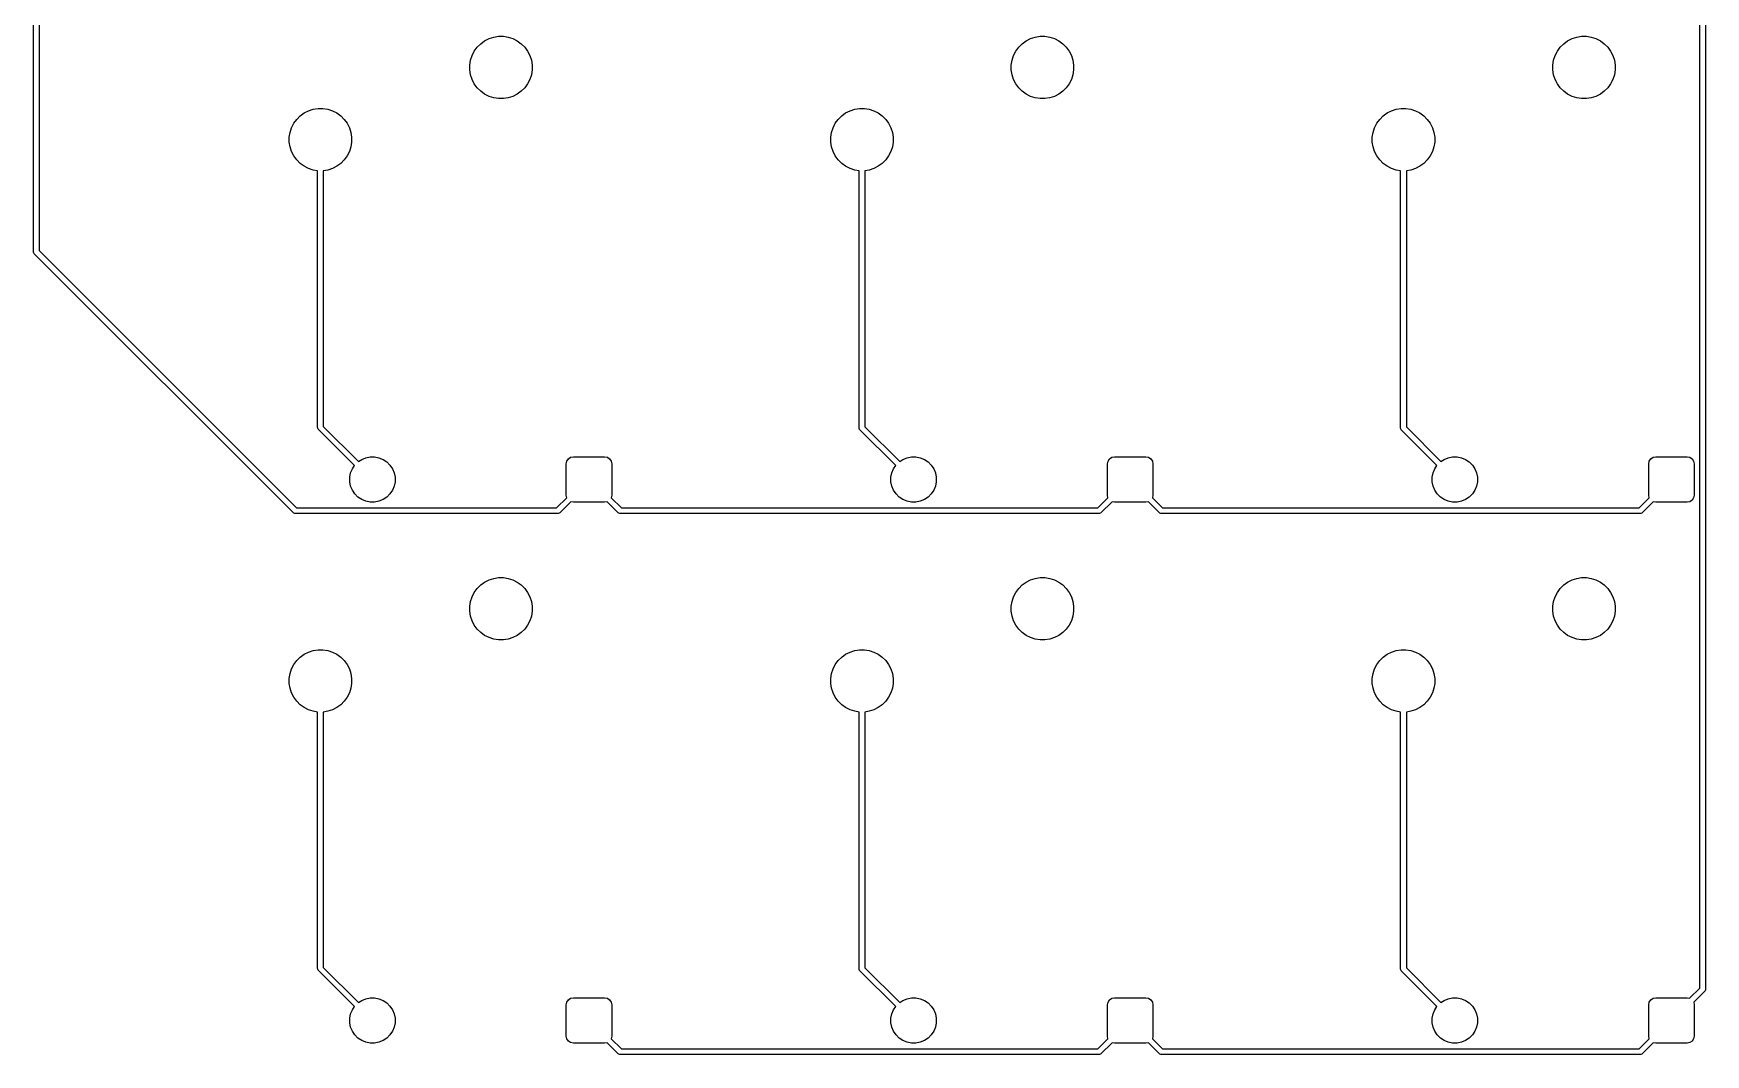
# Model space of a CAD drawing. Header units: millimetres. Extents: x 0.7 to 59.5, y -97.4 to -3.9.
# Drawn here: x 0.7 to 59.5, y -97.4 to -61.4 of the extents above; entities that cross this region are included whole.
import ezdxf

# ---------------------------------------------------------------- set-up
doc = ezdxf.new("R2010")
doc.units = ezdxf.units.MM
doc.layers.add('B.Cu', color=153, linetype='CONTINUOUS', true_color=0x4d7fc4)

msp = doc.modelspace()

# ---------------------------------------------------------------- linework, layer by layer
at = {"layer": 'B.Cu', "linetype": 'CONTINUOUS'}
for p, q in [((0.692, -69.104), (0.692, -12.784)), ((0.892, -12.825421), (0.892, -69.062578)), ((59.316, -95.018578), (59.316, -38.300678)), ((59.516, -38.259256), (59.516, -95.06)), ((16.425273, -61.782755), (16.564918, -61.681298)), ((16.564918, -61.681298), (16.718714, -61.602935)), ((16.718714, -61.602935), (16.882876, -61.549595)), ((16.882876, -61.549595), (17.053361, -61.522593)), ((17.053361, -61.522593), (17.225971, -61.522593)), ((17.225971, -61.522593), (17.396456, -61.549595)), ((17.396456, -61.549595), (17.560618, -61.602935)), ((17.560618, -61.602935), (17.714414, -61.681298)), ((17.714414, -61.681298), (17.854059, -61.782755)), ((35.475273, -61.782755), (35.614918, -61.681298)), ((35.614918, -61.681298), (35.768714, -61.602935)), ((35.768714, -61.602935), (35.932876, -61.549595)), ((35.932876, -61.549595), (36.103361, -61.522593)), ((36.103361, -61.522593), (36.275971, -61.522593)), ((36.275971, -61.522593), (36.446456, -61.549595)), ((36.446456, -61.549595), (36.610618, -61.602935)), ((36.610618, -61.602935), (36.764414, -61.681298)), ((36.764414, -61.681298), (36.904059, -61.782755)), ((54.525273, -61.782755), (54.664918, -61.681298)), ((54.664918, -61.681298), (54.818714, -61.602935)), ((54.818714, -61.602935), (54.982876, -61.549595)), ((54.982876, -61.549595), (55.153361, -61.522593)), ((55.153361, -61.522593), (55.325971, -61.522593)), ((55.325971, -61.522593), (55.496456, -61.549595)), ((55.496456, -61.549595), (55.660618, -61.602935)), ((55.660618, -61.602935), (55.814414, -61.681298)), ((55.814414, -61.681298), (55.954059, -61.782755)), ((16.070059, -62.362412), (16.123399, -62.19825)), ((16.123399, -62.19825), (16.201762, -62.044454)), ((16.201762, -62.044454), (16.303219, -61.904809)), ((16.303219, -61.904809), (16.425273, -61.782755)), ((17.854059, -61.782755), (17.976113, -61.904809)), ((17.976113, -61.904809), (18.07757, -62.044454)), ((18.07757, -62.044454), (18.155933, -62.19825)), ((18.155933, -62.19825), (18.209273, -62.362412)), ((35.120059, -62.362412), (35.173399, -62.19825)), ((35.173399, -62.19825), (35.251762, -62.044454)), ((35.251762, -62.044454), (35.353219, -61.904809)), ((35.353219, -61.904809), (35.475273, -61.782755)), ((36.904059, -61.782755), (37.026113, -61.904809)), ((37.026113, -61.904809), (37.12757, -62.044454)), ((37.12757, -62.044454), (37.205933, -62.19825)), ((37.205933, -62.19825), (37.259273, -62.362412)), ((54.170059, -62.362412), (54.223399, -62.19825)), ((54.223399, -62.19825), (54.301762, -62.044454)), ((54.301762, -62.044454), (54.403219, -61.904809)), ((54.403219, -61.904809), (54.525273, -61.782755)), ((55.954059, -61.782755), (56.076113, -61.904809)), ((56.076113, -61.904809), (56.17757, -62.044454)), ((56.17757, -62.044454), (56.255933, -62.19825)), ((56.255933, -62.19825), (56.309273, -62.362412)), ((16.043057, -62.532897), (16.070059, -62.362412)), ((16.043057, -62.705507), (16.043057, -62.532897)), ((16.070059, -62.875992), (16.043057, -62.705507)), ((16.123399, -63.040154), (16.070059, -62.875992)), ((18.209273, -62.875992), (18.155933, -63.040154)), ((18.209273, -62.362412), (18.236275, -62.532897)), ((18.236275, -62.705507), (18.209273, -62.875992)), ((18.236275, -62.532897), (18.236275, -62.705507)), ((35.093057, -62.532897), (35.120059, -62.362412)), ((35.093057, -62.705507), (35.093057, -62.532897)), ((35.120059, -62.875992), (35.093057, -62.705507)), ((35.173399, -63.040154), (35.120059, -62.875992)), ((37.259273, -62.875992), (37.205933, -63.040154)), ((37.259273, -62.362412), (37.286275, -62.532897)), ((37.286275, -62.705507), (37.259273, -62.875992)), ((37.286275, -62.532897), (37.286275, -62.705507)), ((54.143057, -62.532897), (54.170059, -62.362412)), ((54.143057, -62.705507), (54.143057, -62.532897)), ((54.170059, -62.875992), (54.143057, -62.705507)), ((54.223399, -63.040154), (54.170059, -62.875992)), ((56.309273, -62.875992), (56.255933, -63.040154)), ((56.309273, -62.362412), (56.336275, -62.532897)), ((56.336275, -62.705507), (56.309273, -62.875992)), ((56.336275, -62.532897), (56.336275, -62.705507)), ((16.201762, -63.19395), (16.123399, -63.040154)), ((16.303219, -63.333595), (16.201762, -63.19395)), ((16.425273, -63.455649), (16.303219, -63.333595)), ((16.564918, -63.557106), (16.425273, -63.455649)), ((17.854059, -63.455649), (17.714414, -63.557106)), ((17.976113, -63.333595), (17.854059, -63.455649)), ((18.07757, -63.19395), (17.976113, -63.333595)), ((18.155933, -63.040154), (18.07757, -63.19395)), ((35.251762, -63.19395), (35.173399, -63.040154)), ((35.353219, -63.333595), (35.251762, -63.19395)), ((35.475273, -63.455649), (35.353219, -63.333595)), ((35.614918, -63.557106), (35.475273, -63.455649)), ((36.904059, -63.455649), (36.764414, -63.557106)), ((37.026113, -63.333595), (36.904059, -63.455649)), ((37.12757, -63.19395), (37.026113, -63.333595)), ((37.205933, -63.040154), (37.12757, -63.19395)), ((54.301762, -63.19395), (54.223399, -63.040154)), ((54.403219, -63.333595), (54.301762, -63.19395)), ((54.525273, -63.455649), (54.403219, -63.333595)), ((54.664918, -63.557106), (54.525273, -63.455649)), ((55.954059, -63.455649), (55.814414, -63.557106)), ((56.076113, -63.333595), (55.954059, -63.455649)), ((56.17757, -63.19395), (56.076113, -63.333595)), ((56.255933, -63.040154), (56.17757, -63.19395)), ((10.368714, -64.142935), (10.532876, -64.089595)), ((10.532876, -64.089595), (10.703361, -64.062593)), ((10.703361, -64.062593), (10.875971, -64.062593)), ((10.875971, -64.062593), (11.046456, -64.089595)), ((11.046456, -64.089595), (11.210618, -64.142935)), ((16.718714, -63.635469), (16.564918, -63.557106)), ((16.882876, -63.688809), (16.718714, -63.635469)), ((17.053361, -63.715811), (16.882876, -63.688809)), ((17.225971, -63.715811), (17.053361, -63.715811)), ((17.396456, -63.688809), (17.225971, -63.715811)), ((17.560618, -63.635469), (17.396456, -63.688809)), ((17.714414, -63.557106), (17.560618, -63.635469)), ((29.418714, -64.142935), (29.582876, -64.089595)), ((29.582876, -64.089595), (29.753361, -64.062593)), ((29.753361, -64.062593), (29.925971, -64.062593)), ((29.925971, -64.062593), (30.096456, -64.089595)), ((30.096456, -64.089595), (30.260618, -64.142935)), ((35.768714, -63.635469), (35.614918, -63.557106)), ((35.932876, -63.688809), (35.768714, -63.635469)), ((36.103361, -63.715811), (35.932876, -63.688809)), ((36.275971, -63.715811), (36.103361, -63.715811)), ((36.446456, -63.688809), (36.275971, -63.715811)), ((36.610618, -63.635469), (36.446456, -63.688809)), ((36.764414, -63.557106), (36.610618, -63.635469)), ((48.468714, -64.142935), (48.632876, -64.089595)), ((48.632876, -64.089595), (48.803361, -64.062593)), ((48.803361, -64.062593), (48.975971, -64.062593)), ((48.975971, -64.062593), (49.146456, -64.089595)), ((49.146456, -64.089595), (49.310618, -64.142935)), ((54.818714, -63.635469), (54.664918, -63.557106)), ((54.982876, -63.688809), (54.818714, -63.635469)), ((55.153361, -63.715811), (54.982876, -63.688809)), ((55.325971, -63.715811), (55.153361, -63.715811)), ((55.496456, -63.688809), (55.325971, -63.715811)), ((55.660618, -63.635469), (55.496456, -63.688809)), ((55.814414, -63.557106), (55.660618, -63.635469)), ((9.773399, -64.73825), (9.851762, -64.584454)), ((9.851762, -64.584454), (9.953219, -64.444809)), ((9.953219, -64.444809), (10.075273, -64.322755)), ((10.075273, -64.322755), (10.214918, -64.221298)), ((10.214918, -64.221298), (10.368714, -64.142935)), ((11.210618, -64.142935), (11.364414, -64.221298)), ((11.364414, -64.221298), (11.504059, -64.322755)), ((11.504059, -64.322755), (11.626113, -64.444809)), ((11.626113, -64.444809), (11.72757, -64.584454)), ((11.72757, -64.584454), (11.805933, -64.73825)), ((28.823399, -64.73825), (28.901762, -64.584454)), ((28.901762, -64.584454), (29.003219, -64.444809)), ((29.003219, -64.444809), (29.125273, -64.322755)), ((29.125273, -64.322755), (29.264918, -64.221298)), ((29.264918, -64.221298), (29.418714, -64.142935)), ((30.260618, -64.142935), (30.414414, -64.221298)), ((30.414414, -64.221298), (30.554059, -64.322755)), ((30.554059, -64.322755), (30.676113, -64.444809)), ((30.676113, -64.444809), (30.77757, -64.584454)), ((30.77757, -64.584454), (30.855933, -64.73825)), ((47.873399, -64.73825), (47.951762, -64.584454)), ((47.951762, -64.584454), (48.053219, -64.444809)), ((48.053219, -64.444809), (48.175273, -64.322755)), ((48.175273, -64.322755), (48.314918, -64.221298)), ((48.314918, -64.221298), (48.468714, -64.142935)), ((49.310618, -64.142935), (49.464414, -64.221298)), ((49.464414, -64.221298), (49.604059, -64.322755)), ((49.604059, -64.322755), (49.726113, -64.444809)), ((49.726113, -64.444809), (49.82757, -64.584454)), ((49.82757, -64.584454), (49.905933, -64.73825)), ((9.693057, -65.072897), (9.720059, -64.902412)), ((9.693057, -65.245507), (9.693057, -65.072897)), ((9.720059, -65.415992), (9.693057, -65.245507)), ((9.720059, -64.902412), (9.773399, -64.73825)), ((11.805933, -64.73825), (11.859273, -64.902412)), ((11.859273, -64.902412), (11.886275, -65.072897)), ((11.886275, -65.245507), (11.859273, -65.415992)), ((11.886275, -65.072897), (11.886275, -65.245507)), ((28.743057, -65.072897), (28.770059, -64.902412)), ((28.743057, -65.245507), (28.743057, -65.072897)), ((28.770059, -65.415992), (28.743057, -65.245507)), ((28.770059, -64.902412), (28.823399, -64.73825)), ((30.855933, -64.73825), (30.909273, -64.902412)), ((30.909273, -64.902412), (30.936275, -65.072897)), ((30.936275, -65.245507), (30.909273, -65.415992)), ((30.936275, -65.072897), (30.936275, -65.245507)), ((47.793057, -65.072897), (47.820059, -64.902412)), ((47.793057, -65.245507), (47.793057, -65.072897)), ((47.820059, -65.415992), (47.793057, -65.245507)), ((47.820059, -64.902412), (47.873399, -64.73825)), ((49.905933, -64.73825), (49.959273, -64.902412)), ((49.959273, -64.902412), (49.986275, -65.072897)), ((49.986275, -65.245507), (49.959273, -65.415992)), ((49.986275, -65.072897), (49.986275, -65.245507)), ((9.773399, -65.580154), (9.720059, -65.415992)), ((9.851762, -65.73395), (9.773399, -65.580154)), ((9.953219, -65.873595), (9.851762, -65.73395)), ((10.075273, -65.995649), (9.953219, -65.873595)), ((11.626113, -65.873595), (11.504059, -65.995649)), ((11.72757, -65.73395), (11.626113, -65.873595)), ((11.805933, -65.580154), (11.72757, -65.73395)), ((11.859273, -65.415992), (11.805933, -65.580154)), ((28.823399, -65.580154), (28.770059, -65.415992)), ((28.901762, -65.73395), (28.823399, -65.580154)), ((29.003219, -65.873595), (28.901762, -65.73395)), ((29.125273, -65.995649), (29.003219, -65.873595)), ((30.676113, -65.873595), (30.554059, -65.995649)), ((30.77757, -65.73395), (30.676113, -65.873595)), ((30.855933, -65.580154), (30.77757, -65.73395)), ((30.909273, -65.415992), (30.855933, -65.580154)), ((47.873399, -65.580154), (47.820059, -65.415992)), ((47.951762, -65.73395), (47.873399, -65.580154)), ((48.053219, -65.873595), (47.951762, -65.73395)), ((48.175273, -65.995649), (48.053219, -65.873595)), ((49.726113, -65.873595), (49.604059, -65.995649)), ((49.82757, -65.73395), (49.726113, -65.873595)), ((49.905933, -65.580154), (49.82757, -65.73395)), ((49.959273, -65.415992), (49.905933, -65.580154)), ((10.214918, -66.097106), (10.075273, -65.995649)), ((10.368714, -66.175469), (10.214918, -66.097106)), ((10.532876, -66.228809), (10.368714, -66.175469)), ((10.689666, -66.253641), (10.532876, -66.228809)), ((10.689666, -75.293666), (10.689666, -66.253641)), ((11.046456, -66.228809), (10.889666, -66.253641)), ((10.889666, -66.253641), (10.889666, -75.252244)), ((11.210618, -66.175469), (11.046456, -66.228809)), ((11.364414, -66.097106), (11.210618, -66.175469)), ((11.504059, -65.995649), (11.364414, -66.097106)), ((29.264918, -66.097106), (29.125273, -65.995649)), ((29.418714, -66.175469), (29.264918, -66.097106)), ((29.582876, -66.228809), (29.418714, -66.175469)), ((29.739666, -66.253641), (29.582876, -66.228809)), ((29.739666, -75.303666), (29.739666, -66.253641)), ((30.096456, -66.228809), (29.939666, -66.253641)), ((29.939666, -66.253641), (29.939666, -75.262244)), ((30.260618, -66.175469), (30.096456, -66.228809)), ((30.414414, -66.097106), (30.260618, -66.175469)), ((30.554059, -65.995649), (30.414414, -66.097106)), ((48.314918, -66.097106), (48.175273, -65.995649)), ((48.468714, -66.175469), (48.314918, -66.097106)), ((48.632876, -66.228809), (48.468714, -66.175469)), ((48.789666, -66.253641), (48.632876, -66.228809)), ((48.789666, -75.313666), (48.789666, -66.253641)), ((49.146456, -66.228809), (48.989666, -66.253641)), ((48.989666, -66.253641), (48.989666, -75.272244)), ((49.310618, -66.175469), (49.146456, -66.228809)), ((49.464414, -66.097106), (49.310618, -66.175469)), ((49.604059, -65.995649), (49.464414, -66.097106)), ((0.693921, -69.123509), (0.692, -69.104)), ((0.708853, -69.159557), (0.693921, -69.123509)), ((0.721289, -69.174711), (0.708853, -69.159557)), ((9.837289, -78.290711), (0.721289, -69.174711)), ((0.892, -69.062578), (9.949422, -78.12)), ((10.691587, -75.313175), (10.689666, -75.293666)), ((10.889666, -75.252244), (12.126785, -76.489364)), ((29.939666, -75.262244), (31.166785, -76.489363)), ((48.989666, -75.272244), (50.206785, -76.489363)), ((10.706519, -75.349223), (10.691587, -75.313175)), ((10.718955, -75.364377), (10.706519, -75.349223)), ((11.985364, -76.630785), (10.718955, -75.364377)), ((29.741587, -75.323175), (29.739666, -75.303666)), ((29.756519, -75.359223), (29.741587, -75.323175)), ((29.768955, -75.374377), (29.756519, -75.359223)), ((31.025363, -76.630785), (29.768955, -75.374377)), ((48.791587, -75.333175), (48.789666, -75.313666)), ((48.806519, -75.369223), (48.791587, -75.333175)), ((48.818955, -75.384377), (48.806519, -75.369223)), ((50.065363, -76.630785), (48.818955, -75.384377)), ((12.126785, -76.489364), (12.238883, -76.414463)), ((12.238883, -76.414463), (12.383772, -76.354448)), ((12.383772, -76.354448), (12.537586, -76.323852)), ((12.537586, -76.323852), (12.694414, -76.323852)), ((12.694414, -76.323852), (12.848228, -76.354448)), ((12.848228, -76.354448), (12.993117, -76.414463)), ((12.993117, -76.414463), (13.123515, -76.501592)), ((19.45503, -76.474329), (19.509223, -76.393223)), ((19.509223, -76.393223), (19.590329, -76.33903)), ((19.590329, -76.33903), (19.686, -76.32)), ((19.686, -76.32), (20.786, -76.32)), ((20.786, -76.32), (20.881671, -76.33903)), ((20.881671, -76.33903), (20.962777, -76.393223)), ((20.962777, -76.393223), (21.01697, -76.474329)), ((31.166785, -76.489363), (31.278883, -76.414463)), ((31.278883, -76.414463), (31.423772, -76.354448)), ((31.423772, -76.354448), (31.577586, -76.323852)), ((31.577586, -76.323852), (31.734414, -76.323852)), ((31.734414, -76.323852), (31.888228, -76.354448)), ((31.888228, -76.354448), (32.033117, -76.414463)), ((32.033117, -76.414463), (32.163515, -76.501592)), ((38.49503, -76.474329), (38.549223, -76.393223)), ((38.549223, -76.393223), (38.630329, -76.33903)), ((38.630329, -76.33903), (38.726, -76.32)), ((38.726, -76.32), (39.826, -76.32)), ((39.826, -76.32), (39.921671, -76.33903)), ((39.921671, -76.33903), (40.002777, -76.393223)), ((40.002777, -76.393223), (40.05697, -76.474329)), ((50.206785, -76.489363), (50.318883, -76.414463)), ((50.318883, -76.414463), (50.463772, -76.354448)), ((50.463772, -76.354448), (50.617586, -76.323852)), ((50.617586, -76.323852), (50.774414, -76.323852)), ((50.774414, -76.323852), (50.928228, -76.354448)), ((50.928228, -76.354448), (51.073117, -76.414463)), ((51.073117, -76.414463), (51.203515, -76.501592)), ((57.53503, -76.474329), (57.589223, -76.393223)), ((57.589223, -76.393223), (57.670329, -76.33903)), ((57.670329, -76.33903), (57.766, -76.32)), ((57.766, -76.32), (58.866, -76.32)), ((58.866, -76.32), (58.961671, -76.33903)), ((58.961671, -76.33903), (59.042777, -76.393223)), ((59.042777, -76.393223), (59.09697, -76.474329)), ((11.819852, -77.041586), (11.850448, -76.887772)), ((11.819852, -77.198414), (11.819852, -77.041586)), ((11.850448, -76.887772), (11.910463, -76.742883)), ((11.910463, -76.742883), (11.985364, -76.630785)), ((13.123515, -76.501592), (13.234408, -76.612485)), ((13.234408, -76.612485), (13.321537, -76.742883)), ((13.321537, -76.742883), (13.381552, -76.887772)), ((13.381552, -76.887772), (13.412148, -77.041586)), ((13.412148, -77.041586), (13.412148, -77.198414)), ((19.436, -76.57), (19.45503, -76.474329)), ((19.436, -77.67), (19.436, -76.57)), ((21.01697, -76.474329), (21.036, -76.57)), ((21.036, -76.57), (21.036, -77.67)), ((30.859852, -77.041586), (30.890448, -76.887772)), ((30.859852, -77.198414), (30.859852, -77.041586)), ((30.890448, -76.887772), (30.950463, -76.742883)), ((30.950463, -76.742883), (31.025363, -76.630785)), ((32.163515, -76.501592), (32.274408, -76.612485)), ((32.274408, -76.612485), (32.361537, -76.742883)), ((32.361537, -76.742883), (32.421552, -76.887772)), ((32.421552, -76.887772), (32.452148, -77.041586)), ((32.452148, -77.041586), (32.452148, -77.198414)), ((38.476, -76.57), (38.49503, -76.474329)), ((38.476, -77.67), (38.476, -76.57)), ((40.05697, -76.474329), (40.076, -76.57)), ((40.076, -76.57), (40.076, -77.67)), ((49.899852, -77.041586), (49.930448, -76.887772)), ((49.899852, -77.198414), (49.899852, -77.041586)), ((49.930448, -76.887772), (49.990463, -76.742883)), ((49.990463, -76.742883), (50.065363, -76.630785)), ((51.203515, -76.501592), (51.314408, -76.612485)), ((51.314408, -76.612485), (51.401537, -76.742883)), ((51.401537, -76.742883), (51.461552, -76.887772)), ((51.461552, -76.887772), (51.492148, -77.041586)), ((51.492148, -77.041586), (51.492148, -77.198414)), ((57.516, -76.57), (57.53503, -76.474329)), ((57.516, -77.67), (57.516, -76.57)), ((59.09697, -76.474329), (59.116, -76.57)), ((59.116, -76.57), (59.116, -77.67)), ((11.850448, -77.352228), (11.819852, -77.198414)), ((11.910463, -77.497117), (11.850448, -77.352228)), ((11.997592, -77.627515), (11.910463, -77.497117)), ((12.108485, -77.738408), (11.997592, -77.627515)), ((13.234408, -77.627515), (13.123515, -77.738408)), ((13.321537, -77.497117), (13.234408, -77.627515)), ((13.381552, -77.352228), (13.321537, -77.497117)), ((13.412148, -77.198414), (13.381552, -77.352228)), ((30.890448, -77.352228), (30.859852, -77.198414)), ((30.950463, -77.497117), (30.890448, -77.352228)), ((31.037592, -77.627515), (30.950463, -77.497117)), ((31.148485, -77.738408), (31.037592, -77.627515)), ((32.274408, -77.627515), (32.163515, -77.738408)), ((32.361537, -77.497117), (32.274408, -77.627515)), ((32.421552, -77.352228), (32.361537, -77.497117)), ((32.452148, -77.198414), (32.421552, -77.352228)), ((49.930448, -77.352228), (49.899852, -77.198414)), ((49.990463, -77.497117), (49.930448, -77.352228)), ((50.077592, -77.627515), (49.990463, -77.497117)), ((50.188485, -77.738408), (50.077592, -77.627515)), ((51.314408, -77.627515), (51.203515, -77.738408)), ((51.401537, -77.497117), (51.314408, -77.627515)), ((51.461552, -77.352228), (51.401537, -77.497117)), ((51.492148, -77.198414), (51.461552, -77.352228)), ((9.949422, -78.12), (19.094578, -78.12)), ((12.238883, -77.825537), (12.108485, -77.738408)), ((12.383772, -77.885552), (12.238883, -77.825537)), ((12.537586, -77.916148), (12.383772, -77.885552)), ((12.694414, -77.916148), (12.537586, -77.916148)), ((12.848228, -77.885552), (12.694414, -77.916148)), ((12.993117, -77.825537), (12.848228, -77.885552)), ((13.123515, -77.738408), (12.993117, -77.825537)), ((19.094578, -78.12), (19.454014, -77.760563)), ((19.595436, -77.901985), (19.206711, -78.290711)), ((19.454014, -77.760563), (19.436, -77.67)), ((19.686, -77.92), (19.595436, -77.901985)), ((20.786, -77.92), (19.686, -77.92)), ((20.876563, -77.901985), (20.786, -77.92)), ((21.265289, -78.290711), (20.876563, -77.901985)), ((21.036, -77.67), (21.017985, -77.760563)), ((21.017985, -77.760563), (21.377422, -78.12)), ((21.377422, -78.12), (38.134578, -78.12)), ((31.278883, -77.825537), (31.148485, -77.738408)), ((31.423772, -77.885552), (31.278883, -77.825537)), ((31.577586, -77.916148), (31.423772, -77.885552)), ((31.734414, -77.916148), (31.577586, -77.916148)), ((31.888228, -77.885552), (31.734414, -77.916148)), ((32.033117, -77.825537), (31.888228, -77.885552)), ((32.163515, -77.738408), (32.033117, -77.825537)), ((38.134578, -78.12), (38.494014, -77.760563)), ((38.635436, -77.901985), (38.246711, -78.290711)), ((38.494014, -77.760563), (38.476, -77.67)), ((38.726, -77.92), (38.635436, -77.901985)), ((39.826, -77.92), (38.726, -77.92)), ((39.916563, -77.901985), (39.826, -77.92)), ((40.305289, -78.290711), (39.916563, -77.901985)), ((40.076, -77.67), (40.057985, -77.760563)), ((40.057985, -77.760563), (40.417422, -78.12)), ((40.417422, -78.12), (57.174578, -78.12)), ((50.318883, -77.825537), (50.188485, -77.738408)), ((50.463772, -77.885552), (50.318883, -77.825537)), ((50.617586, -77.916148), (50.463772, -77.885552)), ((50.774414, -77.916148), (50.617586, -77.916148)), ((50.928228, -77.885552), (50.774414, -77.916148)), ((51.073117, -77.825537), (50.928228, -77.885552)), ((51.203515, -77.738408), (51.073117, -77.825537)), ((57.174578, -78.12), (57.534014, -77.760563)), ((57.675436, -77.901985), (57.286711, -78.290711)), ((57.534014, -77.760563), (57.516, -77.67)), ((57.766, -77.92), (57.675436, -77.901985)), ((58.866, -77.92), (57.766, -77.92)), ((58.961671, -77.90097), (58.866, -77.92)), ((59.042777, -77.846777), (58.961671, -77.90097)), ((59.09697, -77.765671), (59.042777, -77.846777)), ((59.116, -77.67), (59.09697, -77.765671)), ((9.852443, -78.303147), (9.837289, -78.290711)), ((9.888491, -78.318079), (9.852443, -78.303147)), ((9.908, -78.32), (9.888491, -78.318079)), ((19.136, -78.32), (9.908, -78.32)), ((19.155509, -78.318079), (19.136, -78.32)), ((19.191557, -78.303147), (19.155509, -78.318079)), ((19.206711, -78.290711), (19.191557, -78.303147)), ((21.280443, -78.303147), (21.265289, -78.290711)), ((21.316491, -78.318079), (21.280443, -78.303147)), ((21.336, -78.32), (21.316491, -78.318079)), ((38.176, -78.32), (21.336, -78.32)), ((38.195509, -78.318079), (38.176, -78.32)), ((38.231557, -78.303147), (38.195509, -78.318079)), ((38.246711, -78.290711), (38.231557, -78.303147)), ((40.320443, -78.303147), (40.305289, -78.290711)), ((40.356491, -78.318079), (40.320443, -78.303147)), ((40.376, -78.32), (40.356491, -78.318079)), ((57.216, -78.32), (40.376, -78.32)), ((57.235509, -78.318079), (57.216, -78.32)), ((57.271557, -78.303147), (57.235509, -78.318079)), ((57.286711, -78.290711), (57.271557, -78.303147)), ((16.882876, -80.599595), (17.053361, -80.572593)), ((17.053361, -80.572593), (17.225971, -80.572593)), ((17.225971, -80.572593), (17.396456, -80.599595)), ((35.932876, -80.599595), (36.103361, -80.572593)), ((36.103361, -80.572593), (36.275971, -80.572593)), ((36.275971, -80.572593), (36.446456, -80.599595)), ((54.982876, -80.599595), (55.153361, -80.572593)), ((55.153361, -80.572593), (55.325971, -80.572593)), ((55.325971, -80.572593), (55.496456, -80.599595)), ((16.123399, -81.24825), (16.201762, -81.094454)), ((16.201762, -81.094454), (16.303219, -80.954809)), ((16.303219, -80.954809), (16.425273, -80.832755)), ((16.425273, -80.832755), (16.564918, -80.731298)), ((16.564918, -80.731298), (16.718714, -80.652935)), ((16.718714, -80.652935), (16.882876, -80.599595)), ((17.396456, -80.599595), (17.560618, -80.652935)), ((17.560618, -80.652935), (17.714414, -80.731298)), ((17.714414, -80.731298), (17.854059, -80.832755)), ((17.854059, -80.832755), (17.976113, -80.954809)), ((17.976113, -80.954809), (18.07757, -81.094454)), ((18.07757, -81.094454), (18.155933, -81.24825)), ((35.173399, -81.24825), (35.251762, -81.094454)), ((35.251762, -81.094454), (35.353219, -80.954809)), ((35.353219, -80.954809), (35.475273, -80.832755)), ((35.475273, -80.832755), (35.614918, -80.731298)), ((35.614918, -80.731298), (35.768714, -80.652935)), ((35.768714, -80.652935), (35.932876, -80.599595)), ((36.446456, -80.599595), (36.610618, -80.652935)), ((36.610618, -80.652935), (36.764414, -80.731298)), ((36.764414, -80.731298), (36.904059, -80.832755)), ((36.904059, -80.832755), (37.026113, -80.954809)), ((37.026113, -80.954809), (37.12757, -81.094454)), ((37.12757, -81.094454), (37.205933, -81.24825)), ((54.223399, -81.24825), (54.301762, -81.094454)), ((54.301762, -81.094454), (54.403219, -80.954809)), ((54.403219, -80.954809), (54.525273, -80.832755)), ((54.525273, -80.832755), (54.664918, -80.731298)), ((54.664918, -80.731298), (54.818714, -80.652935)), ((54.818714, -80.652935), (54.982876, -80.599595)), ((55.496456, -80.599595), (55.660618, -80.652935)), ((55.660618, -80.652935), (55.814414, -80.731298)), ((55.814414, -80.731298), (55.954059, -80.832755)), ((55.954059, -80.832755), (56.076113, -80.954809)), ((56.076113, -80.954809), (56.17757, -81.094454)), ((56.17757, -81.094454), (56.255933, -81.24825)), ((16.043057, -81.582897), (16.070059, -81.412412)), ((16.043057, -81.755507), (16.043057, -81.582897)), ((16.070059, -81.925992), (16.043057, -81.755507)), ((16.070059, -81.412412), (16.123399, -81.24825)), ((18.155933, -81.24825), (18.209273, -81.412412)), ((18.209273, -81.412412), (18.236275, -81.582897)), ((18.236275, -81.755507), (18.209273, -81.925992)), ((18.236275, -81.582897), (18.236275, -81.755507)), ((35.093057, -81.582897), (35.120059, -81.412412)), ((35.093057, -81.755507), (35.093057, -81.582897)), ((35.120059, -81.925992), (35.093057, -81.755507)), ((35.120059, -81.412412), (35.173399, -81.24825)), ((37.205933, -81.24825), (37.259273, -81.412412)), ((37.259273, -81.412412), (37.286275, -81.582897)), ((37.286275, -81.755507), (37.259273, -81.925992)), ((37.286275, -81.582897), (37.286275, -81.755507)), ((54.143057, -81.582897), (54.170059, -81.412412)), ((54.143057, -81.755507), (54.143057, -81.582897)), ((54.170059, -81.925992), (54.143057, -81.755507)), ((54.170059, -81.412412), (54.223399, -81.24825)), ((56.255933, -81.24825), (56.309273, -81.412412)), ((56.309273, -81.412412), (56.336275, -81.582897)), ((56.336275, -81.755507), (56.309273, -81.925992)), ((56.336275, -81.582897), (56.336275, -81.755507)), ((16.123399, -82.090154), (16.070059, -81.925992)), ((16.201762, -82.24395), (16.123399, -82.090154)), ((16.303219, -82.383595), (16.201762, -82.24395)), ((18.07757, -82.24395), (17.976113, -82.383595)), ((18.155933, -82.090154), (18.07757, -82.24395)), ((18.209273, -81.925992), (18.155933, -82.090154)), ((35.173399, -82.090154), (35.120059, -81.925992)), ((35.251762, -82.24395), (35.173399, -82.090154)), ((35.353219, -82.383595), (35.251762, -82.24395)), ((37.12757, -82.24395), (37.026113, -82.383595)), ((37.205933, -82.090154), (37.12757, -82.24395)), ((37.259273, -81.925992), (37.205933, -82.090154)), ((54.223399, -82.090154), (54.170059, -81.925992)), ((54.301762, -82.24395), (54.223399, -82.090154)), ((54.403219, -82.383595), (54.301762, -82.24395)), ((56.17757, -82.24395), (56.076113, -82.383595)), ((56.255933, -82.090154), (56.17757, -82.24395)), ((56.309273, -81.925992), (56.255933, -82.090154)), ((16.425273, -82.505649), (16.303219, -82.383595)), ((16.564918, -82.607106), (16.425273, -82.505649)), ((16.718714, -82.685469), (16.564918, -82.607106)), ((16.882876, -82.738809), (16.718714, -82.685469)), ((17.053361, -82.765811), (16.882876, -82.738809)), ((17.225971, -82.765811), (17.053361, -82.765811)), ((17.396456, -82.738809), (17.225971, -82.765811)), ((17.560618, -82.685469), (17.396456, -82.738809)), ((17.714414, -82.607106), (17.560618, -82.685469)), ((17.854059, -82.505649), (17.714414, -82.607106)), ((17.976113, -82.383595), (17.854059, -82.505649)), ((35.475273, -82.505649), (35.353219, -82.383595)), ((35.614918, -82.607106), (35.475273, -82.505649)), ((35.768714, -82.685469), (35.614918, -82.607106)), ((35.932876, -82.738809), (35.768714, -82.685469)), ((36.103361, -82.765811), (35.932876, -82.738809)), ((36.275971, -82.765811), (36.103361, -82.765811)), ((36.446456, -82.738809), (36.275971, -82.765811)), ((36.610618, -82.685469), (36.446456, -82.738809)), ((36.764414, -82.607106), (36.610618, -82.685469)), ((36.904059, -82.505649), (36.764414, -82.607106)), ((37.026113, -82.383595), (36.904059, -82.505649)), ((54.525273, -82.505649), (54.403219, -82.383595)), ((54.664918, -82.607106), (54.525273, -82.505649)), ((54.818714, -82.685469), (54.664918, -82.607106)), ((54.982876, -82.738809), (54.818714, -82.685469)), ((55.153361, -82.765811), (54.982876, -82.738809)), ((55.325971, -82.765811), (55.153361, -82.765811)), ((55.496456, -82.738809), (55.325971, -82.765811)), ((55.660618, -82.685469), (55.496456, -82.738809)), ((55.814414, -82.607106), (55.660618, -82.685469)), ((55.954059, -82.505649), (55.814414, -82.607106)), ((56.076113, -82.383595), (55.954059, -82.505649)), ((9.851762, -83.634454), (9.953219, -83.494809)), ((9.953219, -83.494809), (10.075273, -83.372755)), ((10.075273, -83.372755), (10.214918, -83.271298)), ((10.214918, -83.271298), (10.368714, -83.192935)), ((10.368714, -83.192935), (10.532876, -83.139595)), ((10.532876, -83.139595), (10.703361, -83.112593)), ((10.703361, -83.112593), (10.875971, -83.112593)), ((10.875971, -83.112593), (11.046456, -83.139595)), ((11.046456, -83.139595), (11.210618, -83.192935)), ((11.210618, -83.192935), (11.364414, -83.271298)), ((11.364414, -83.271298), (11.504059, -83.372755)), ((11.504059, -83.372755), (11.626113, -83.494809)), ((11.626113, -83.494809), (11.72757, -83.634454)), ((28.901762, -83.634454), (29.003219, -83.494809)), ((29.003219, -83.494809), (29.125273, -83.372755)), ((29.125273, -83.372755), (29.264918, -83.271298)), ((29.264918, -83.271298), (29.418714, -83.192935)), ((29.418714, -83.192935), (29.582876, -83.139595)), ((29.582876, -83.139595), (29.753361, -83.112593)), ((29.753361, -83.112593), (29.925971, -83.112593)), ((29.925971, -83.112593), (30.096456, -83.139595)), ((30.096456, -83.139595), (30.260618, -83.192935)), ((30.260618, -83.192935), (30.414414, -83.271298)), ((30.414414, -83.271298), (30.554059, -83.372755)), ((30.554059, -83.372755), (30.676113, -83.494809)), ((30.676113, -83.494809), (30.77757, -83.634454)), ((47.951762, -83.634454), (48.053219, -83.494809)), ((48.053219, -83.494809), (48.175273, -83.372755)), ((48.175273, -83.372755), (48.314918, -83.271298)), ((48.314918, -83.271298), (48.468714, -83.192935)), ((48.468714, -83.192935), (48.632876, -83.139595)), ((48.632876, -83.139595), (48.803361, -83.112593)), ((48.803361, -83.112593), (48.975971, -83.112593)), ((48.975971, -83.112593), (49.146456, -83.139595)), ((49.146456, -83.139595), (49.310618, -83.192935)), ((49.310618, -83.192935), (49.464414, -83.271298)), ((49.464414, -83.271298), (49.604059, -83.372755)), ((49.604059, -83.372755), (49.726113, -83.494809)), ((49.726113, -83.494809), (49.82757, -83.634454)), ((9.693057, -84.122897), (9.720059, -83.952412)), ((9.720059, -83.952412), (9.773399, -83.78825)), ((9.773399, -83.78825), (9.851762, -83.634454)), ((11.72757, -83.634454), (11.805933, -83.78825)), ((11.805933, -83.78825), (11.859273, -83.952412)), ((11.859273, -83.952412), (11.886275, -84.122897)), ((28.743057, -84.122897), (28.770059, -83.952412)), ((28.770059, -83.952412), (28.823399, -83.78825)), ((28.823399, -83.78825), (28.901762, -83.634454)), ((30.77757, -83.634454), (30.855933, -83.78825)), ((30.855933, -83.78825), (30.909273, -83.952412)), ((30.909273, -83.952412), (30.936275, -84.122897)), ((47.793057, -84.122897), (47.820059, -83.952412)), ((47.820059, -83.952412), (47.873399, -83.78825)), ((47.873399, -83.78825), (47.951762, -83.634454)), ((49.82757, -83.634454), (49.905933, -83.78825)), ((49.905933, -83.78825), (49.959273, -83.952412)), ((49.959273, -83.952412), (49.986275, -84.122897)), ((9.693057, -84.295507), (9.693057, -84.122897)), ((9.720059, -84.465992), (9.693057, -84.295507)), ((9.773399, -84.630154), (9.720059, -84.465992)), ((9.851762, -84.78395), (9.773399, -84.630154)), ((11.805933, -84.630154), (11.72757, -84.78395)), ((11.859273, -84.465992), (11.805933, -84.630154)), ((11.886275, -84.295507), (11.859273, -84.465992)), ((11.886275, -84.122897), (11.886275, -84.295507)), ((28.743057, -84.295507), (28.743057, -84.122897)), ((28.770059, -84.465992), (28.743057, -84.295507)), ((28.823399, -84.630154), (28.770059, -84.465992)), ((28.901762, -84.78395), (28.823399, -84.630154)), ((30.855933, -84.630154), (30.77757, -84.78395)), ((30.909273, -84.465992), (30.855933, -84.630154)), ((30.936275, -84.295507), (30.909273, -84.465992)), ((30.936275, -84.122897), (30.936275, -84.295507)), ((47.793057, -84.295507), (47.793057, -84.122897)), ((47.820059, -84.465992), (47.793057, -84.295507)), ((47.873399, -84.630154), (47.820059, -84.465992)), ((47.951762, -84.78395), (47.873399, -84.630154)), ((49.905933, -84.630154), (49.82757, -84.78395)), ((49.959273, -84.465992), (49.905933, -84.630154)), ((49.986275, -84.295507), (49.959273, -84.465992)), ((49.986275, -84.122897), (49.986275, -84.295507)), ((9.953219, -84.923595), (9.851762, -84.78395)), ((10.075273, -85.045649), (9.953219, -84.923595)), ((10.214918, -85.147106), (10.075273, -85.045649)), ((10.368714, -85.225469), (10.214918, -85.147106)), ((10.532876, -85.278809), (10.368714, -85.225469)), ((10.689666, -85.303641), (10.532876, -85.278809)), ((11.046456, -85.278809), (10.889666, -85.303641)), ((11.210618, -85.225469), (11.046456, -85.278809)), ((11.364414, -85.147106), (11.210618, -85.225469)), ((11.504059, -85.045649), (11.364414, -85.147106)), ((11.626113, -84.923595), (11.504059, -85.045649)), ((11.72757, -84.78395), (11.626113, -84.923595)), ((29.003219, -84.923595), (28.901762, -84.78395)), ((29.125273, -85.045649), (29.003219, -84.923595)), ((29.264918, -85.147106), (29.125273, -85.045649)), ((29.418714, -85.225469), (29.264918, -85.147106)), ((29.582876, -85.278809), (29.418714, -85.225469)), ((29.739666, -85.303641), (29.582876, -85.278809)), ((30.096456, -85.278809), (29.939666, -85.303641)), ((30.260618, -85.225469), (30.096456, -85.278809)), ((30.414414, -85.147106), (30.260618, -85.225469)), ((30.554059, -85.045649), (30.414414, -85.147106)), ((30.676113, -84.923595), (30.554059, -85.045649)), ((30.77757, -84.78395), (30.676113, -84.923595)), ((48.053219, -84.923595), (47.951762, -84.78395)), ((48.175273, -85.045649), (48.053219, -84.923595)), ((48.314918, -85.147106), (48.175273, -85.045649)), ((48.468714, -85.225469), (48.314918, -85.147106)), ((48.632876, -85.278809), (48.468714, -85.225469)), ((48.789666, -85.303641), (48.632876, -85.278809)), ((49.146456, -85.278809), (48.989666, -85.303641)), ((49.310618, -85.225469), (49.146456, -85.278809)), ((49.464414, -85.147106), (49.310618, -85.225469)), ((49.604059, -85.045649), (49.464414, -85.147106)), ((49.726113, -84.923595), (49.604059, -85.045649)), ((49.82757, -84.78395), (49.726113, -84.923595)), ((10.689666, -94.333666), (10.689666, -85.303641)), ((10.889666, -85.303641), (10.889666, -94.292244)), ((29.739666, -94.343666), (29.739666, -85.303641)), ((29.939666, -85.303641), (29.939666, -94.302244)), ((48.789666, -94.353666), (48.789666, -85.303641)), ((48.989666, -85.303641), (48.989666, -94.312244)), ((10.691587, -94.353175), (10.689666, -94.333666)), ((10.706519, -94.389223), (10.691587, -94.353175)), ((10.718955, -94.404377), (10.706519, -94.389223)), ((11.985364, -95.670785), (10.718955, -94.404377)), ((10.889666, -94.292244), (12.126785, -95.529364)), ((29.741587, -94.363175), (29.739666, -94.343666)), ((29.756519, -94.399223), (29.741587, -94.363175)), ((29.768955, -94.414377), (29.756519, -94.399223)), ((31.025363, -95.670785), (29.768955, -94.414377)), ((29.939666, -94.302244), (31.166785, -95.529363)), ((48.791587, -94.373175), (48.789666, -94.353666)), ((48.806519, -94.409223), (48.791587, -94.373175)), ((48.818955, -94.424377), (48.806519, -94.409223)), ((50.065363, -95.670785), (48.818955, -94.424377)), ((48.989666, -94.312244), (50.206785, -95.529363)), ((58.956563, -95.378014), (59.316, -95.018578)), ((59.486711, -95.130711), (59.097985, -95.519436)), ((59.499147, -95.115557), (59.486711, -95.130711)), ((59.514079, -95.079509), (59.499147, -95.115557)), ((59.516, -95.06), (59.514079, -95.079509)), ((11.850448, -95.927772), (11.910463, -95.782883)), ((11.910463, -95.782883), (11.985364, -95.670785)), ((12.126785, -95.529364), (12.238883, -95.454463)), ((12.238883, -95.454463), (12.383772, -95.394448)), ((12.383772, -95.394448), (12.537586, -95.363852)), ((12.537586, -95.363852), (12.694414, -95.363852)), ((12.694414, -95.363852), (12.848228, -95.394448)), ((12.848228, -95.394448), (12.993117, -95.454463)), ((12.993117, -95.454463), (13.123515, -95.541592)), ((13.123515, -95.541592), (13.234408, -95.652485)), ((13.234408, -95.652485), (13.321537, -95.782883)), ((13.321537, -95.782883), (13.381552, -95.927772)), ((19.436, -95.61), (19.45503, -95.514329)), ((19.436, -96.71), (19.436, -95.61)), ((19.45503, -95.514329), (19.509223, -95.433223)), ((19.509223, -95.433223), (19.590329, -95.37903)), ((19.590329, -95.37903), (19.686, -95.36)), ((19.686, -95.36), (20.786, -95.36)), ((20.786, -95.36), (20.881671, -95.37903)), ((20.881671, -95.37903), (20.962777, -95.433223)), ((20.962777, -95.433223), (21.01697, -95.514329)), ((21.01697, -95.514329), (21.036, -95.61)), ((21.036, -95.61), (21.036, -96.71)), ((30.890448, -95.927772), (30.950463, -95.782883)), ((30.950463, -95.782883), (31.025363, -95.670785)), ((31.166785, -95.529363), (31.278883, -95.454463)), ((31.278883, -95.454463), (31.423772, -95.394448)), ((31.423772, -95.394448), (31.577586, -95.363852)), ((31.577586, -95.363852), (31.734414, -95.363852)), ((31.734414, -95.363852), (31.888228, -95.394448)), ((31.888228, -95.394448), (32.033117, -95.454463)), ((32.033117, -95.454463), (32.163515, -95.541592)), ((32.163515, -95.541592), (32.274408, -95.652485)), ((32.274408, -95.652485), (32.361537, -95.782883)), ((32.361537, -95.782883), (32.421552, -95.927772)), ((38.476, -95.61), (38.49503, -95.514329)), ((38.476, -96.71), (38.476, -95.61)), ((38.49503, -95.514329), (38.549223, -95.433223)), ((38.549223, -95.433223), (38.630329, -95.37903)), ((38.630329, -95.37903), (38.726, -95.36)), ((38.726, -95.36), (39.826, -95.36)), ((39.826, -95.36), (39.921671, -95.37903)), ((39.921671, -95.37903), (40.002777, -95.433223)), ((40.002777, -95.433223), (40.05697, -95.514329)), ((40.05697, -95.514329), (40.076, -95.61)), ((40.076, -95.61), (40.076, -96.71)), ((49.930448, -95.927772), (49.990463, -95.782883)), ((49.990463, -95.782883), (50.065363, -95.670785)), ((50.206785, -95.529363), (50.318883, -95.454463)), ((50.318883, -95.454463), (50.463772, -95.394448)), ((50.463772, -95.394448), (50.617586, -95.363852)), ((50.617586, -95.363852), (50.774414, -95.363852)), ((50.774414, -95.363852), (50.928228, -95.394448)), ((50.928228, -95.394448), (51.073117, -95.454463)), ((51.073117, -95.454463), (51.203515, -95.541592)), ((51.203515, -95.541592), (51.314408, -95.652485)), ((51.314408, -95.652485), (51.401537, -95.782883)), ((51.401537, -95.782883), (51.461552, -95.927772)), ((57.516, -95.61), (57.53503, -95.514329)), ((57.516, -96.71), (57.516, -95.61)), ((57.53503, -95.514329), (57.589223, -95.433223)), ((57.589223, -95.433223), (57.670329, -95.37903)), ((57.670329, -95.37903), (57.766, -95.36)), ((57.766, -95.36), (58.866, -95.36)), ((58.866, -95.36), (58.956563, -95.378014)), ((59.097985, -95.519436), (59.116, -95.61)), ((59.116, -95.61), (59.116, -96.71)), ((11.819852, -96.081586), (11.850448, -95.927772)), ((11.819852, -96.238414), (11.819852, -96.081586)), ((11.850448, -96.392228), (11.819852, -96.238414)), ((11.910463, -96.537117), (11.850448, -96.392228)), ((13.381552, -96.392228), (13.321537, -96.537117)), ((13.381552, -95.927772), (13.412148, -96.081586)), ((13.412148, -96.238414), (13.381552, -96.392228)), ((13.412148, -96.081586), (13.412148, -96.238414)), ((30.859852, -96.081586), (30.890448, -95.927772)), ((30.859852, -96.238414), (30.859852, -96.081586)), ((30.890448, -96.392228), (30.859852, -96.238414)), ((30.950463, -96.537117), (30.890448, -96.392228)), ((32.421552, -96.392228), (32.361537, -96.537117)), ((32.421552, -95.927772), (32.452148, -96.081586)), ((32.452148, -96.238414), (32.421552, -96.392228)), ((32.452148, -96.081586), (32.452148, -96.238414)), ((49.899852, -96.081586), (49.930448, -95.927772)), ((49.899852, -96.238414), (49.899852, -96.081586)), ((49.930448, -96.392228), (49.899852, -96.238414)), ((49.990463, -96.537117), (49.930448, -96.392228)), ((51.461552, -96.392228), (51.401537, -96.537117)), ((51.461552, -95.927772), (51.492148, -96.081586)), ((51.492148, -96.238414), (51.461552, -96.392228)), ((51.492148, -96.081586), (51.492148, -96.238414)), ((11.997592, -96.667515), (11.910463, -96.537117)), ((12.108485, -96.778408), (11.997592, -96.667515)), ((12.238883, -96.865537), (12.108485, -96.778408)), ((12.383772, -96.925552), (12.238883, -96.865537)), ((12.537586, -96.956148), (12.383772, -96.925552)), ((12.694414, -96.956148), (12.537586, -96.956148)), ((12.848228, -96.925552), (12.694414, -96.956148)), ((12.993117, -96.865537), (12.848228, -96.925552)), ((13.123515, -96.778408), (12.993117, -96.865537)), ((13.234408, -96.667515), (13.123515, -96.778408)), ((13.321537, -96.537117), (13.234408, -96.667515)), ((19.45503, -96.805671), (19.436, -96.71)), ((19.509223, -96.886777), (19.45503, -96.805671)), ((19.590329, -96.94097), (19.509223, -96.886777)), ((19.686, -96.96), (19.590329, -96.94097)), ((20.786, -96.96), (19.686, -96.96)), ((20.876563, -96.941985), (20.786, -96.96)), ((21.265289, -97.330711), (20.876563, -96.941985)), ((21.036, -96.71), (21.017985, -96.800563)), ((21.017985, -96.800563), (21.377422, -97.16)), ((31.037592, -96.667515), (30.950463, -96.537117)), ((31.148485, -96.778408), (31.037592, -96.667515)), ((31.278883, -96.865537), (31.148485, -96.778408)), ((31.423772, -96.925552), (31.278883, -96.865537)), ((31.577586, -96.956148), (31.423772, -96.925552)), ((31.734414, -96.956148), (31.577586, -96.956148)), ((31.888228, -96.925552), (31.734414, -96.956148)), ((32.033117, -96.865537), (31.888228, -96.925552)), ((32.163515, -96.778408), (32.033117, -96.865537)), ((32.274408, -96.667515), (32.163515, -96.778408)), ((32.361537, -96.537117), (32.274408, -96.667515)), ((38.134578, -97.16), (38.494014, -96.800563)), ((38.635436, -96.941985), (38.246711, -97.330711)), ((38.494014, -96.800563), (38.476, -96.71)), ((38.726, -96.96), (38.635436, -96.941985)), ((39.826, -96.96), (38.726, -96.96)), ((39.916563, -96.941985), (39.826, -96.96)), ((40.305289, -97.330711), (39.916563, -96.941985)), ((40.076, -96.71), (40.057985, -96.800563)), ((40.057985, -96.800563), (40.417422, -97.16)), ((50.077592, -96.667515), (49.990463, -96.537117)), ((50.188485, -96.778408), (50.077592, -96.667515)), ((50.318883, -96.865537), (50.188485, -96.778408)), ((50.463772, -96.925552), (50.318883, -96.865537)), ((50.617586, -96.956148), (50.463772, -96.925552)), ((50.774414, -96.956148), (50.617586, -96.956148)), ((50.928228, -96.925552), (50.774414, -96.956148)), ((51.073117, -96.865537), (50.928228, -96.925552)), ((51.203515, -96.778408), (51.073117, -96.865537)), ((51.314408, -96.667515), (51.203515, -96.778408)), ((51.401537, -96.537117), (51.314408, -96.667515)), ((57.174578, -97.16), (57.534014, -96.800563)), ((57.675436, -96.941985), (57.286711, -97.330711)), ((57.534014, -96.800563), (57.516, -96.71)), ((57.766, -96.96), (57.675436, -96.941985)), ((58.866, -96.96), (57.766, -96.96)), ((58.961671, -96.94097), (58.866, -96.96)), ((59.042777, -96.886777), (58.961671, -96.94097)), ((59.09697, -96.805671), (59.042777, -96.886777)), ((59.116, -96.71), (59.09697, -96.805671)), ((21.280443, -97.343147), (21.265289, -97.330711)), ((21.316491, -97.358079), (21.280443, -97.343147)), ((21.336, -97.36), (21.316491, -97.358079)), ((38.176, -97.36), (21.336, -97.36)), ((21.377422, -97.16), (38.134578, -97.16)), ((38.195509, -97.358079), (38.176, -97.36)), ((38.231557, -97.343147), (38.195509, -97.358079)), ((38.246711, -97.330711), (38.231557, -97.343147)), ((40.320443, -97.343147), (40.305289, -97.330711)), ((40.356491, -97.358079), (40.320443, -97.343147)), ((40.376, -97.36), (40.356491, -97.358079)), ((57.216, -97.36), (40.376, -97.36)), ((40.417422, -97.16), (57.174578, -97.16)), ((57.235509, -97.358079), (57.216, -97.36)), ((57.271557, -97.343147), (57.235509, -97.358079)), ((57.286711, -97.330711), (57.271557, -97.343147))]:
    msp.add_line(p, q, dxfattribs=at)

doc.saveas('drawing.dxf')
